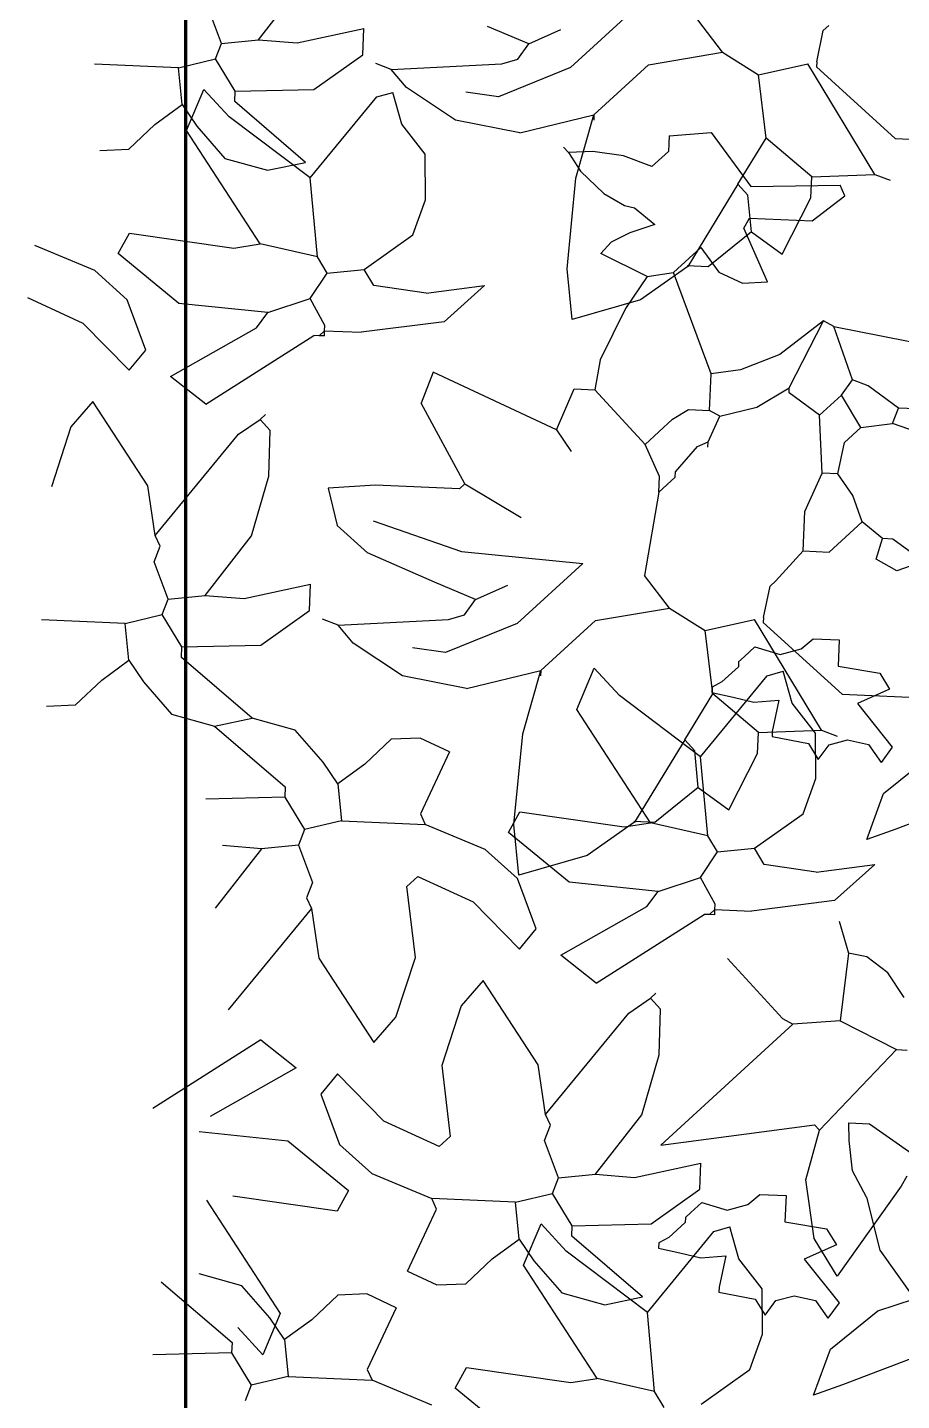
# Model space of a CAD drawing. Header units: inches. Extents: x 78.7 to 90.4, y 46.3 to 56.4.
# Drawn here: x 79.86 to 80.392, y 54.923 to 55.758 of the extents above; entities that cross this region are included whole.
import ezdxf

# ---------------------------------------------------------------- set-up
doc = ezdxf.new("R2010")
doc.units = ezdxf.units.IN
doc.header["$MEASUREMENT"] = 0
doc.layers.add('A-FLOR-FTPT', color=6, linetype='Continuous', lineweight=70)
doc.layers.add('VERDE_siepe', color=96, linetype='Continuous')

msp = doc.modelspace()

# ---------------------------------------------------------------- linework, layer by layer
at = {"layer": 'A-FLOR-FTPT'}
msp.add_line((79.9567, 53.96098), (79.9567, 56.21098), dxfattribs=at)
at = {"layer": 'VERDE_siepe'}
for p, q in [((80.0009, 55.75104), (80.02918, 55.7873)), ((79.97846, 55.74883), (79.96988, 55.77155)), ((80.23056, 55.77041), (80.19066, 55.73405)), ((80.28329, 55.74337), (80.26819, 55.76318)), ((80.02458, 55.74911), (80.06504, 55.75782)), ((80.06435, 55.7419), (80.06504, 55.75782)), ((80.1654, 55.74851), (80.14034, 55.75918)), ((80.1654, 55.74851), (80.18494, 55.75723)), ((80.3405, 55.73768), (80.34452, 55.75666)), ((80.34452, 55.75666), (80.34784, 55.75971)), ((79.97485, 55.73941), (79.97846, 55.74883)), ((79.97846, 55.74883), (80.0009, 55.75104)), ((80.0009, 55.75104), (80.02458, 55.74911)), ((80.15862, 55.73923), (80.1654, 55.74851)), ((79.95228, 55.73401), (79.9013, 55.73623)), ((79.95228, 55.73401), (79.97485, 55.73941)), ((79.98677, 55.71974), (79.97485, 55.73941)), ((80.0347, 55.72084), (80.06435, 55.7419)), ((80.08174, 55.733), (80.07232, 55.7366)), ((80.08174, 55.733), (80.14892, 55.73646)), ((80.14892, 55.73646), (80.15862, 55.73923)), ((80.20502, 55.70529), (80.23827, 55.73575)), ((80.23827, 55.73575), (80.28329, 55.74337)), ((80.28329, 55.74337), (80.30504, 55.72965)), ((80.30504, 55.72965), (80.33503, 55.73645)), ((80.37582, 55.66911), (80.33503, 55.73645)), ((80.3405, 55.73768), (80.34037, 55.73449)), ((79.95449, 55.71157), (79.95228, 55.73401)), ((80.09092, 55.7219), (80.08174, 55.733)), ((80.19066, 55.73405), (80.14703, 55.71623)), ((80.30975, 55.69114), (80.30504, 55.72965)), ((80.34037, 55.73449), (80.38826, 55.69091)), ((79.95715, 55.69576), (79.96782, 55.72084)), ((79.98305, 55.70421), (79.96782, 55.72084)), ((79.98649, 55.71336), (79.98677, 55.71974)), ((79.98677, 55.71974), (80.0347, 55.72084)), ((80.07296, 55.71625), (80.08265, 55.71902)), ((80.08819, 55.69963), (80.08265, 55.71902)), ((80.12085, 55.70217), (80.09092, 55.7219)), ((80.14703, 55.71623), (80.12702, 55.71914)), ((79.93801, 55.69952), (79.95449, 55.71157)), ((79.95449, 55.71157), (79.96349, 55.69841)), ((80.02956, 55.67638), (79.98649, 55.71336)), ((80.0325, 55.66694), (80.07296, 55.71625)), ((80.0325, 55.66694), (79.98305, 55.70421)), ((80.15986, 55.69448), (80.12085, 55.70217)), ((80.15986, 55.69448), (80.20502, 55.70529)), ((80.19406, 55.66673), (80.20502, 55.70529)), ((80.20502, 55.70529), (80.20488, 55.70209)), ((79.92209, 55.68447), (79.93801, 55.69952)), ((80.00202, 55.62677), (79.95715, 55.69576)), ((79.96349, 55.69841), (79.98048, 55.67886)), ((80.10231, 55.68132), (80.08819, 55.69963)), ((80.25068, 55.69254), (80.27631, 55.69461)), ((80.27631, 55.69461), (80.30041, 55.66164)), ((80.18959, 55.68244), (80.18654, 55.68576)), ((80.25068, 55.69254), (80.25026, 55.68298)), ((80.29256, 55.66316), (80.30975, 55.69114)), ((80.33745, 55.66759), (80.30975, 55.69114)), ((80.38826, 55.69091), (80.49149, 55.68641)), ((79.90446, 55.68371), (79.92209, 55.68447)), ((79.98048, 55.67886), (80.00654, 55.67158)), ((80.10257, 55.65366), (80.10231, 55.68132)), ((80.20441, 55.68301), (80.18959, 55.68244)), ((80.18959, 55.68244), (80.19685, 55.67105)), ((80.22305, 55.68035), (80.20441, 55.68301)), ((80.24028, 55.67384), (80.22305, 55.68035)), ((80.25026, 55.68298), (80.24028, 55.67384)), ((80.00654, 55.67158), (80.02956, 55.67638)), ((80.19685, 55.67105), (80.21092, 55.65754)), ((80.33745, 55.66759), (80.37582, 55.66911)), ((80.37582, 55.66911), (80.38524, 55.6655)), ((80.03678, 55.61887), (80.0325, 55.66694)), ((80.18873, 55.61168), (80.19406, 55.66673)), ((80.29256, 55.66316), (80.26208, 55.61309)), ((80.29866, 55.65651), (80.29256, 55.66316)), ((80.30041, 55.66164), (80.3547, 55.66247)), ((80.33689, 55.65484), (80.33745, 55.66759)), ((80.35762, 55.65596), (80.3547, 55.66247)), ((80.09483, 55.6323), (80.10257, 55.65366)), ((80.21092, 55.65754), (80.2235, 55.65024)), ((80.30087, 55.63407), (80.29866, 55.65651)), ((80.31943, 55.62049), (80.33689, 55.65484)), ((80.33781, 55.64086), (80.35762, 55.65596)), ((80.2235, 55.65024), (80.22961, 55.64877)), ((80.22961, 55.64877), (80.24195, 55.63865)), ((80.24195, 55.63865), (80.22687, 55.6335)), ((80.2961, 55.63629), (80.29958, 55.64253)), ((80.31065, 55.60374), (80.2961, 55.63629)), ((80.29958, 55.64253), (80.33781, 55.64086)), ((79.91558, 55.62096), (79.9225, 55.63343)), ((79.9225, 55.63343), (79.98595, 55.62428)), ((79.98595, 55.62428), (80.00202, 55.62677)), ((80.03678, 55.61887), (80.00202, 55.62677)), ((80.06518, 55.61125), (80.09483, 55.6323)), ((80.21549, 55.62786), (80.20925, 55.62093)), ((80.22687, 55.6335), (80.21549, 55.62786)), ((80.30087, 55.63407), (80.27441, 55.61288)), ((80.30087, 55.63407), (80.31943, 55.62049)), ((79.90142, 55.61059), (79.86503, 55.62583)), ((79.95256, 55.59062), (79.91558, 55.62096)), ((80.04274, 55.60903), (80.03678, 55.61887)), ((80.23737, 55.60693), (80.20925, 55.62093)), ((80.25344, 55.60942), (80.27007, 55.62466)), ((80.27007, 55.62466), (80.28095, 55.60965)), ((79.92117, 55.59284), (79.90142, 55.61059)), ((80.04274, 55.60903), (80.06518, 55.61125)), ((80.07114, 55.60142), (80.06518, 55.61125)), ((80.19178, 55.58083), (80.18873, 55.61168)), ((80.26208, 55.61309), (80.23335, 55.59284)), ((80.27441, 55.61288), (80.26166, 55.61343)), ((80.03249, 55.59353), (80.04274, 55.60903)), ((80.10286, 55.59684), (80.07114, 55.60142)), ((80.10286, 55.59684), (80.1384, 55.60143)), ((80.1384, 55.60143), (80.11399, 55.57946)), ((80.23737, 55.60693), (80.22428, 55.58755)), ((80.23737, 55.60693), (80.25344, 55.60942)), ((80.27629, 55.54778), (80.25344, 55.60942)), ((80.28095, 55.60965), (80.29531, 55.60288)), ((80.29531, 55.60288), (80.31065, 55.60374)), ((79.86045, 55.5941), (79.89416, 55.57866)), ((80.00658, 55.58508), (80.03249, 55.59353)), ((80.04135, 55.57718), (80.03249, 55.59353)), ((79.93249, 55.56223), (79.92117, 55.59284)), ((80.00658, 55.58508), (79.95256, 55.59062)), ((79.9998, 55.5758), (80.00658, 55.58508)), ((80.23335, 55.59284), (80.19178, 55.58083)), ((80.22428, 55.58755), (80.20885, 55.55628)), ((79.89416, 55.57866), (79.92237, 55.5499)), ((80.04121, 55.57399), (80.04135, 55.57718)), ((80.11399, 55.57946), (80.06351, 55.57302)), ((80.34473, 55.57991), (80.31805, 55.5595)), ((80.3238, 55.53932), (80.34473, 55.57991)), ((80.35095, 55.57644), (80.34473, 55.57991)), ((80.35095, 55.57644), (80.41426, 55.56411)), ((80.36232, 55.54403), (80.35095, 55.57644)), ((79.94743, 55.54615), (79.9998, 55.5758)), ((79.96904, 55.52926), (80.0347, 55.57108)), ((80.03789, 55.57094), (80.0347, 55.57108)), ((80.03789, 55.57094), (80.04121, 55.57399)), ((80.04108, 55.5708), (80.03789, 55.57094)), ((80.04108, 55.5708), (80.04121, 55.57399)), ((80.04121, 55.57399), (80.06351, 55.57302)), ((79.92237, 55.5499), (79.93249, 55.56223)), ((80.20885, 55.55628), (80.20564, 55.53809)), ((80.31805, 55.5595), (80.29418, 55.5501)), ((79.96904, 55.52926), (79.94743, 55.54615)), ((80.10715, 55.54877), (80.09994, 55.52993)), ((80.18223, 55.51357), (80.10715, 55.54877)), ((80.27532, 55.52548), (80.27629, 55.54778)), ((80.29418, 55.5501), (80.27629, 55.54778)), ((80.35552, 55.53475), (80.36232, 55.54403)), ((80.37173, 55.54043), (80.36232, 55.54403)), ((80.18223, 55.51357), (80.1929, 55.53865)), ((80.1929, 55.53865), (80.20564, 55.53809)), ((80.23611, 55.50484), (80.20564, 55.53809)), ((80.30413, 55.52741), (80.3238, 55.53932)), ((80.32367, 55.53614), (80.3238, 55.53932)), ((80.34223, 55.52256), (80.32367, 55.53614)), ((80.34223, 55.52256), (80.35552, 55.53475)), ((80.36743, 55.51508), (80.35552, 55.53475)), ((80.3903, 55.52684), (80.37173, 55.54043)), ((79.90025, 55.53081), (79.88681, 55.51544)), ((79.93364, 55.47957), (79.90026, 55.53081)), ((80.12653, 55.48089), (80.09994, 55.52993)), ((80.28155, 55.52201), (80.30413, 55.52741)), ((80.38669, 55.51743), (80.3903, 55.52684)), ((80.40622, 55.52615), (80.3903, 55.52684)), ((79.98877, 55.51099), (80.00193, 55.51999)), ((80.00193, 55.51999), (80.00525, 55.52304)), ((80.00803, 55.51334), (80.00193, 55.51999)), ((80.23611, 55.50484), (80.25273, 55.52008)), ((80.25273, 55.52008), (80.26257, 55.52604)), ((80.26257, 55.52604), (80.27532, 55.52548)), ((80.27449, 55.50636), (80.28155, 55.52201)), ((80.28155, 55.52201), (80.27532, 55.52548)), ((80.34388, 55.48737), (80.34223, 55.52256)), ((79.88681, 55.51544), (79.87498, 55.47905)), ((79.9382, 55.44935), (79.98877, 55.51099)), ((80.00719, 55.48557), (80.00803, 55.51334)), ((80.18223, 55.51357), (80.19123, 55.50042)), ((80.35746, 55.50593), (80.36743, 55.51508)), ((80.36743, 55.51508), (80.38669, 55.51743)), ((80.41814, 55.50648), (80.38669, 55.51743)), ((80.24484, 55.4853), (80.23611, 55.50484)), ((80.25454, 55.48808), (80.26797, 55.50345)), ((80.26797, 55.50345), (80.27449, 55.50636)), ((80.27435, 55.50317), (80.27449, 55.50636)), ((80.35344, 55.48696), (80.35746, 55.50593)), ((79.99681, 55.44917), (80.00719, 55.48557)), ((80.24442, 55.47575), (80.24484, 55.4853)), ((80.24442, 55.47575), (80.2544, 55.48489)), ((80.2544, 55.48489), (80.25454, 55.48808)), ((80.33323, 55.46394), (80.34388, 55.48737)), ((80.35344, 55.48696), (80.34388, 55.48737)), ((80.36244, 55.4738), (80.35344, 55.48696)), ((79.9382, 55.44935), (79.93364, 55.47957)), ((80.07224, 55.48006), (80.04342, 55.47813)), ((80.04342, 55.47813), (80.04882, 55.45555)), ((80.12321, 55.47784), (80.07224, 55.48006)), ((80.12653, 55.48089), (80.12321, 55.47784)), ((80.12653, 55.48089), (80.16075, 55.46024)), ((80.24442, 55.47575), (80.23582, 55.42505)), ((80.36812, 55.45759), (80.36244, 55.4738)), ((80.33224, 55.44), (80.33323, 55.46394)), ((80.06724, 55.43879), (80.04882, 55.45555)), ((80.07075, 55.45825), (80.12448, 55.43958)), ((80.34817, 55.4393), (80.36812, 55.45759)), ((80.38045, 55.44747), (80.36812, 55.45759)), ((79.93751, 55.43342), (79.94111, 55.44284)), ((79.94111, 55.44284), (79.9382, 55.44935)), ((79.96853, 55.41291), (79.99681, 55.44917)), ((80.37671, 55.43487), (80.38045, 55.44747)), ((80.38682, 55.4472), (80.38045, 55.44747)), ((80.40538, 55.43362), (80.38682, 55.4472)), ((80.10797, 55.42105), (80.06724, 55.43879)), ((80.12448, 55.43958), (80.19819, 55.43228)), ((80.31547, 55.42158), (80.33224, 55.44)), ((80.33224, 55.44), (80.34817, 55.4393)), ((80.38917, 55.42794), (80.37671, 55.43487)), ((79.94609, 55.4107), (79.93751, 55.43342)), ((80.19819, 55.43228), (80.15829, 55.39592)), ((80.40538, 55.43362), (80.38917, 55.42794)), ((79.99221, 55.41098), (80.03267, 55.41969)), ((80.03198, 55.40377), (80.03267, 55.41969)), ((80.13303, 55.41038), (80.10797, 55.42105)), ((80.13303, 55.41038), (80.15257, 55.4191)), ((80.25092, 55.40524), (80.23582, 55.42505)), ((80.30813, 55.39956), (80.31215, 55.41853)), ((80.31215, 55.41853), (80.31547, 55.42158)), ((79.94248, 55.40128), (79.94609, 55.4107)), ((79.94609, 55.4107), (79.96853, 55.41291)), ((79.96853, 55.41291), (79.99221, 55.41098)), ((80.12625, 55.4011), (80.13303, 55.41038)), ((79.91991, 55.39588), (79.94248, 55.40128)), ((79.9544, 55.38161), (79.94248, 55.40128)), ((80.00233, 55.38271), (80.03198, 55.40377)), ((80.11655, 55.39833), (80.12625, 55.4011)), ((80.2059, 55.39763), (80.25092, 55.40524)), ((80.25092, 55.40524), (80.27267, 55.39153)), ((79.91991, 55.39588), (79.86893, 55.3981)), ((79.92212, 55.37344), (79.91991, 55.39588)), ((80.04937, 55.39487), (80.03995, 55.39847)), ((80.04937, 55.39487), (80.11655, 55.39833)), ((80.05855, 55.38378), (80.04937, 55.39487)), ((80.15829, 55.39592), (80.11466, 55.3781)), ((80.17265, 55.36716), (80.2059, 55.39763)), ((80.27267, 55.39153), (80.30266, 55.39832)), ((80.34345, 55.33098), (80.30266, 55.39832)), ((80.30813, 55.39956), (80.308, 55.39636)), ((80.308, 55.39636), (80.35589, 55.35278)), ((80.27738, 55.35302), (80.27267, 55.39153)), ((80.33101, 55.38045), (80.33829, 55.38656)), ((80.33829, 55.38656), (80.35422, 55.38587)), ((80.35422, 55.38587), (80.35353, 55.36994)), ((79.95412, 55.37523), (79.9544, 55.38161)), ((79.9544, 55.38161), (80.00233, 55.38271)), ((80.08848, 55.36404), (80.05855, 55.38378)), ((80.11466, 55.3781), (80.09465, 55.38101)), ((80.29632, 55.37562), (80.30296, 55.38172)), ((80.30296, 55.38172), (80.31832, 55.377)), ((80.31832, 55.377), (80.33101, 55.38045)), ((79.90564, 55.36139), (79.92212, 55.37344)), ((79.92212, 55.37344), (79.93112, 55.36028)), ((79.99719, 55.33825), (79.95412, 55.37523)), ((80.19456, 55.34353), (80.20523, 55.36861)), ((80.22046, 55.35198), (80.20523, 55.36861)), ((80.29285, 55.36939), (80.28287, 55.36025)), ((80.29299, 55.37258), (80.29285, 55.36939)), ((80.29632, 55.37562), (80.29299, 55.37258)), ((80.35353, 55.36994), (80.37887, 55.36564)), ((79.88972, 55.34635), (79.90564, 55.36139)), ((79.93112, 55.36028), (79.94811, 55.34073)), ((80.12749, 55.35635), (80.08848, 55.36404)), ((80.12749, 55.35635), (80.17265, 55.36716)), ((80.16169, 55.3286), (80.17265, 55.36716)), ((80.17265, 55.36716), (80.17251, 55.36397)), ((80.26991, 55.31471), (80.31037, 55.36403)), ((80.28287, 55.36025), (80.27686, 55.35706)), ((80.31037, 55.36403), (80.32006, 55.36679)), ((80.3256, 55.3474), (80.32006, 55.36679)), ((80.37887, 55.36564), (80.38483, 55.35581)), ((80.26991, 55.31471), (80.22046, 55.35198)), ((80.26019, 55.32504), (80.27738, 55.35302)), ((80.27686, 55.35706), (80.27672, 55.35387)), ((80.27672, 55.35387), (80.28968, 55.35104)), ((80.30508, 55.32946), (80.27738, 55.35302)), ((80.28968, 55.35104), (80.30233, 55.34799)), ((80.35589, 55.35278), (80.45912, 55.34828)), ((80.38483, 55.35581), (80.3653, 55.34708)), ((79.87209, 55.34558), (79.88972, 55.34635)), ((80.23943, 55.27454), (80.19456, 55.34353)), ((80.30233, 55.34799), (80.31751, 55.34916)), ((80.31751, 55.34916), (80.31349, 55.33019)), ((80.33972, 55.32909), (80.3256, 55.3474)), ((80.3653, 55.34708), (80.38648, 55.32062)), ((79.94811, 55.34073), (79.97417, 55.33345)), ((79.97417, 55.33345), (79.99719, 55.33825)), ((80.02326, 55.33097), (79.99719, 55.33825)), ((79.97417, 55.33345), (80.01724, 55.29647)), ((80.04025, 55.31142), (80.02326, 55.33097)), ((80.09927, 55.32612), (80.08165, 55.32535)), ((80.11713, 55.31764), (80.09927, 55.32612)), ((80.15636, 55.27355), (80.16169, 55.3286)), ((80.30452, 55.31672), (80.30508, 55.32946)), ((80.30508, 55.32946), (80.34345, 55.33098)), ((80.31349, 55.33019), (80.31335, 55.32699)), ((80.31335, 55.32699), (80.33551, 55.32284)), ((80.33998, 55.30144), (80.33972, 55.32909)), ((80.34345, 55.33098), (80.35287, 55.32737)), ((80.08165, 55.32535), (80.06573, 55.31031)), ((80.11713, 55.31764), (80.09953, 55.2801)), ((80.26019, 55.32504), (80.22971, 55.27496)), ((80.26629, 55.31838), (80.26019, 55.32504)), ((80.2685, 55.29594), (80.26629, 55.31838)), ((80.33551, 55.32284), (80.34147, 55.313)), ((80.34147, 55.313), (80.34809, 55.322)), ((80.34809, 55.322), (80.35913, 55.32495)), ((80.35913, 55.32495), (80.37209, 55.3221)), ((80.37209, 55.3221), (80.3797, 55.31134)), ((80.38648, 55.32062), (80.3797, 55.31134)), ((80.04925, 55.29826), (80.04025, 55.31142)), ((80.06573, 55.31031), (80.04925, 55.29826)), ((80.27419, 55.26664), (80.26991, 55.31471)), ((80.28706, 55.28236), (80.30452, 55.31672)), ((80.38121, 55.29241), (80.41008, 55.31572)), ((80.33224, 55.28007), (80.33998, 55.30144)), ((80.01724, 55.29647), (80.01697, 55.29009)), ((80.04925, 55.29826), (80.05146, 55.27582)), ((80.2685, 55.29594), (80.24204, 55.27475)), ((80.2685, 55.29594), (80.28706, 55.28236)), ((80.371, 55.26445), (80.38121, 55.29241)), ((80.46323, 55.29927), (80.38856, 55.27061)), ((80.01697, 55.29009), (79.96904, 55.28899)), ((80.01697, 55.29009), (80.02888, 55.27042)), ((80.05146, 55.27582), (80.02888, 55.27042)), ((80.05146, 55.27582), (80.10244, 55.2736)), ((80.09953, 55.2801), (80.10244, 55.2736)), ((80.15299, 55.26874), (80.15991, 55.2812)), ((80.15991, 55.2812), (80.22336, 55.27206)), ((80.30259, 55.25902), (80.33224, 55.28007)), ((80.02888, 55.27042), (80.02527, 55.261)), ((80.13883, 55.25836), (80.10244, 55.2736)), ((80.18997, 55.23839), (80.15299, 55.26874)), ((80.15941, 55.24271), (80.15636, 55.27355)), ((80.22971, 55.27496), (80.20098, 55.25471)), ((80.22336, 55.27206), (80.23943, 55.27454)), ((80.24204, 55.27475), (80.2293, 55.2753)), ((80.27419, 55.26664), (80.23943, 55.27454)), ((80.38856, 55.27061), (80.371, 55.26445)), ((80.00283, 55.25879), (79.97915, 55.26072)), ((80.02527, 55.261), (80.00284, 55.25879)), ((80.02527, 55.261), (80.03386, 55.23828)), ((80.28015, 55.2568), (80.27419, 55.26664)), ((80.28015, 55.2568), (80.30259, 55.25902)), ((80.30855, 55.24919), (80.30259, 55.25902)), ((80.00283, 55.25879), (79.97456, 55.22253)), ((80.15858, 55.24061), (80.13883, 55.25836)), ((80.20098, 55.25471), (80.15941, 55.24271)), ((80.2699, 55.2413), (80.28015, 55.2568)), ((80.34027, 55.24461), (80.30855, 55.24919)), ((80.34027, 55.24461), (80.37581, 55.2492)), ((80.37581, 55.2492), (80.3514, 55.22723)), ((80.03386, 55.23828), (80.03026, 55.22886)), ((80.09786, 55.24187), (80.09121, 55.23578)), ((80.09639, 55.19265), (80.09121, 55.23578)), ((80.09786, 55.24187), (80.13157, 55.22643)), ((80.1699, 55.21), (80.15858, 55.24061)), ((80.24399, 55.23285), (80.18997, 55.23839)), ((80.24399, 55.23285), (80.2699, 55.2413)), ((80.27876, 55.22495), (80.2699, 55.2413)), ((80.03026, 55.22886), (80.03317, 55.22235)), ((80.13157, 55.22643), (80.15978, 55.19768)), ((80.23721, 55.22357), (80.24399, 55.23285)), ((80.3514, 55.22723), (80.30092, 55.22079)), ((80.03317, 55.22235), (79.9826, 55.16071)), ((80.03317, 55.22235), (80.03773, 55.19213)), ((80.18484, 55.19393), (80.23721, 55.22357)), ((80.20645, 55.17703), (80.27211, 55.21885)), ((80.2753, 55.21871), (80.27211, 55.21885)), ((80.2753, 55.21871), (80.27862, 55.22176)), ((80.27848, 55.21857), (80.2753, 55.21871)), ((80.27848, 55.21857), (80.27862, 55.22176)), ((80.27862, 55.22176), (80.27876, 55.22495)), ((80.27862, 55.22176), (80.30092, 55.22079)), ((80.15978, 55.19768), (80.1699, 55.21)), ((80.3542, 55.21465), (80.35974, 55.19526)), ((80.03773, 55.19213), (80.07111, 55.14089)), ((80.08455, 55.15626), (80.09639, 55.19265)), ((80.20645, 55.17703), (80.18484, 55.19393)), ((80.28618, 55.19208), (80.3197, 55.1555)), ((80.35974, 55.19526), (80.35475, 55.15397)), ((80.37102, 55.19304), (80.35974, 55.19526)), ((80.38378, 55.18327), (80.37102, 55.19304)), ((80.13766, 55.17858), (80.12422, 55.16321)), ((80.17105, 55.12734), (80.13766, 55.17858)), ((80.39368, 55.16824), (80.38378, 55.18327)), ((80.22618, 55.15876), (80.23934, 55.16777)), ((80.23934, 55.16777), (80.24266, 55.17081)), ((80.24544, 55.16111), (80.23934, 55.16777)), ((80.12422, 55.16321), (80.11239, 55.12683)), ((80.17561, 55.09712), (80.22618, 55.15876)), ((80.2446, 55.13335), (80.24544, 55.16111)), ((80.07112, 55.14089), (80.08455, 55.15626)), ((80.32594, 55.15204), (80.24567, 55.07847)), ((80.3197, 55.1555), (80.32594, 55.15204)), ((80.35475, 55.15397), (80.32594, 55.15204)), ((80.35475, 55.15397), (80.3891, 55.13652)), ((80.00233, 55.14244), (79.93667, 55.10062)), ((80.00233, 55.14244), (80.02394, 55.12555)), ((80.3891, 55.13652), (80.34227, 55.08748)), ((80.3891, 55.13652), (80.39547, 55.13624)), ((80.02394, 55.12555), (79.97157, 55.0959)), ((80.11239, 55.12683), (80.11757, 55.08369)), ((80.17561, 55.09713), (80.17105, 55.12734)), ((80.23422, 55.09694), (80.2446, 55.13335)), ((80.049, 55.1218), (80.03888, 55.10947)), ((80.0772, 55.09304), (80.049, 55.1218)), ((80.03888, 55.10947), (80.0502, 55.07886)), ((80.11091, 55.0776), (80.0772, 55.09304)), ((80.17852, 55.09061), (80.17561, 55.09712)), ((80.20594, 55.06069), (80.23422, 55.09694)), ((80.35995, 55.09191), (80.37271, 55.09136)), ((80.36024, 55.08124), (80.35995, 55.09191)), ((79.96479, 55.08662), (80.0188, 55.08108)), ((80.11091, 55.0776), (80.11757, 55.08369)), ((80.17492, 55.08119), (80.17852, 55.09061)), ((80.24567, 55.07847), (80.33922, 55.09081)), ((80.33395, 55.05729), (80.34227, 55.08748)), ((80.33922, 55.09081), (80.34227, 55.08748)), ((80.37271, 55.09136), (80.45012, 55.03691)), ((80.0188, 55.08108), (80.05579, 55.05074)), ((80.0502, 55.07886), (80.06995, 55.06111)), ((80.1835, 55.05847), (80.17492, 55.08119)), ((80.36236, 55.06272), (80.36024, 55.08124)), ((80.22962, 55.05875), (80.27008, 55.06746)), ((80.26939, 55.05154), (80.27008, 55.06746)), ((80.06995, 55.06111), (80.10634, 55.04587)), ((80.17989, 55.04905), (80.1835, 55.05847)), ((80.1835, 55.05847), (80.20594, 55.06068)), ((80.20594, 55.06068), (80.22962, 55.05875)), ((80.37075, 55.04676), (80.36236, 55.06272)), ((80.39532, 55.05964), (80.39186, 55.0534)), ((80.05579, 55.05074), (80.04887, 55.03827)), ((80.23974, 55.03048), (80.26939, 55.05154)), ((80.33894, 55.02165), (80.33395, 55.05729)), ((80.39186, 55.0534), (80.35301, 54.99874)), ((79.96935, 55.04493), (80.01422, 54.97594)), ((80.04887, 55.03827), (79.98542, 55.04742)), ((80.10925, 55.03937), (80.10634, 55.04587)), ((80.15732, 55.04365), (80.10634, 55.04587)), ((80.15732, 55.04365), (80.17989, 55.04905)), ((80.15953, 55.02121), (80.15732, 55.04365)), ((80.19181, 55.02938), (80.17989, 55.04905)), ((80.26395, 55.03749), (80.27059, 55.04359)), ((80.27059, 55.04359), (80.28595, 55.03887)), ((80.28595, 55.03887), (80.29864, 55.04232)), ((80.29864, 55.04232), (80.30592, 55.04844)), ((80.30592, 55.04844), (80.32185, 55.04774)), ((80.32185, 55.04774), (80.32116, 55.03181)), ((80.37075, 55.04676), (80.37892, 55.01448)), ((80.09165, 55.00183), (80.10925, 55.03937)), ((80.26062, 55.03445), (80.26048, 55.03126)), ((80.26395, 55.03749), (80.26062, 55.03445)), ((80.16219, 55.00541), (80.17286, 55.03048)), ((80.18809, 55.01385), (80.17286, 55.03048)), ((80.19153, 55.02301), (80.19181, 55.02938)), ((80.19181, 55.02938), (80.23974, 55.03048)), ((80.23754, 54.97658), (80.278, 55.0259)), ((80.26048, 55.03126), (80.2505, 55.02212)), ((80.278, 55.0259), (80.28769, 55.02866)), ((80.29323, 55.00927), (80.28769, 55.02866)), ((80.32116, 55.03181), (80.3465, 55.02751)), ((80.3465, 55.02751), (80.35246, 55.01768)), ((80.14305, 55.00917), (80.15953, 55.02121)), ((80.15953, 55.02121), (80.16853, 55.00806)), ((80.2346, 54.98602), (80.19153, 55.02301)), ((80.24449, 55.01893), (80.24435, 55.01574)), ((80.2505, 55.02212), (80.24449, 55.01893)), ((80.35246, 55.01768), (80.33293, 55.00895)), ((80.35301, 54.99874), (80.33894, 55.02165)), ((80.12713, 54.99412), (80.14305, 55.00917)), ((80.23754, 54.97658), (80.18809, 55.01385)), ((80.24435, 55.01574), (80.25731, 55.01291)), ((80.25731, 55.01291), (80.26996, 55.00986)), ((80.26996, 55.00986), (80.28514, 55.01104)), ((80.28514, 55.01104), (80.28112, 54.99206)), ((80.30735, 54.99096), (80.29323, 55.00927)), ((80.33293, 55.00895), (80.35411, 54.98249)), ((80.37892, 55.01448), (80.39997, 54.98483)), ((79.99089, 54.99284), (79.96482, 55.00012)), ((80.09165, 55.00183), (80.1095, 54.99335)), ((80.20706, 54.93642), (80.16219, 55.00541)), ((80.16853, 55.00806), (80.18552, 54.9885)), ((79.9418, 54.99532), (79.98488, 54.95834)), ((80.00788, 54.97329), (79.99089, 54.99284)), ((80.1095, 54.99335), (80.12713, 54.99412)), ((80.28112, 54.99206), (80.28098, 54.98887)), ((80.04928, 54.98723), (80.03336, 54.97218)), ((80.0669, 54.98799), (80.04928, 54.98723)), ((80.08476, 54.97951), (80.0669, 54.98799)), ((80.18552, 54.9885), (80.21158, 54.98122)), ((80.21158, 54.98122), (80.2346, 54.98602)), ((80.28098, 54.98887), (80.30314, 54.98471)), ((80.30314, 54.98471), (80.3091, 54.97488)), ((80.30761, 54.96331), (80.30735, 54.99096)), ((80.3091, 54.97488), (80.31572, 54.98387)), ((80.31572, 54.98387), (80.32676, 54.98682)), ((80.32676, 54.98682), (80.33972, 54.98397)), ((80.33972, 54.98397), (80.34733, 54.97321)), ((80.37771, 54.97759), (80.39997, 54.98483)), ((80.01422, 54.97594), (80.00355, 54.95086)), ((80.08476, 54.97951), (80.06716, 54.94197)), ((80.24182, 54.92851), (80.23754, 54.97658)), ((80.35411, 54.98249), (80.34733, 54.97321)), ((80.34884, 54.95428), (80.37771, 54.97759)), ((79.98832, 54.96749), (80.00355, 54.95086)), ((80.01688, 54.96013), (80.00788, 54.97329)), ((80.03336, 54.97218), (80.01688, 54.96013)), ((79.98488, 54.95834), (79.9846, 54.95196)), ((80.01688, 54.96013), (80.01909, 54.93769)), ((80.29987, 54.94195), (80.30761, 54.96331)), ((80.43086, 54.96114), (80.3562, 54.93248)), ((79.9846, 54.95196), (79.93667, 54.95086)), ((79.9846, 54.95196), (79.99651, 54.93229)), ((80.33863, 54.92633), (80.34884, 54.95428)), ((80.06716, 54.94197), (80.07007, 54.93547)), ((80.12062, 54.93061), (80.12754, 54.94307)), ((80.12754, 54.94307), (80.19099, 54.93393)), ((80.27022, 54.9209), (80.29987, 54.94195)), ((80.01909, 54.93769), (79.99651, 54.93229)), ((80.01909, 54.93769), (80.07007, 54.93547)), ((80.10646, 54.92024), (80.07007, 54.93547)), ((80.19099, 54.93393), (80.20706, 54.93642)), ((80.24182, 54.92851), (80.20706, 54.93642)), ((79.99651, 54.93229), (79.99291, 54.92287)), ((80.1576, 54.90027), (80.12062, 54.93061)), ((80.24778, 54.91868), (80.24182, 54.92851)), ((80.3562, 54.93248), (80.33863, 54.92633))]:
    msp.add_line(p, q, dxfattribs=at)
for centre in [(80.38826, 55.69091), (80.35589, 55.35278)]:
    msp.add_arc(centre, 0.000000399, 227.3475, 267.15048, dxfattribs=at)

doc.saveas('drawing.dxf')
